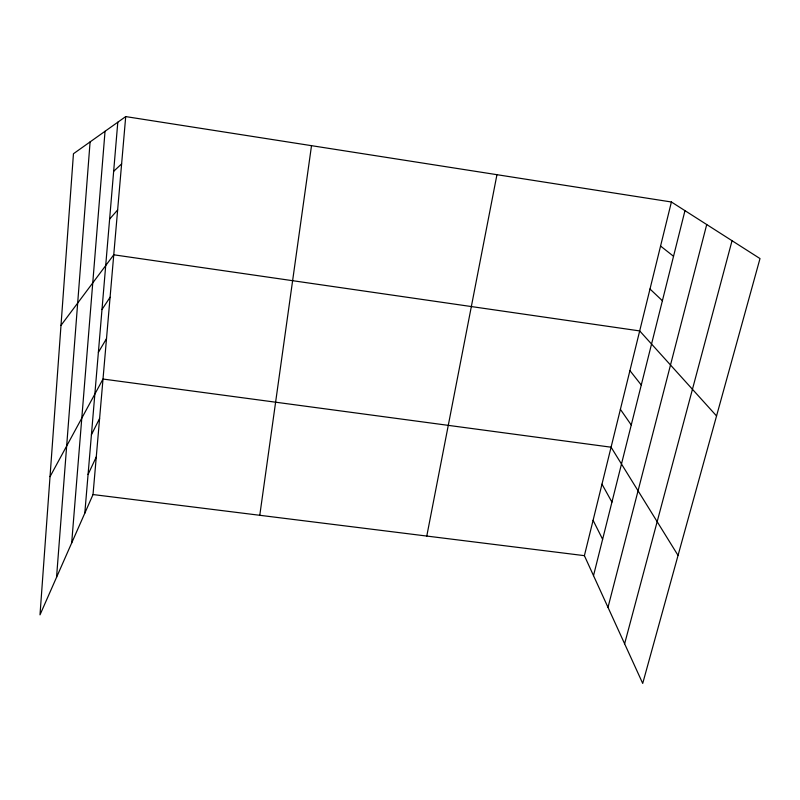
<?xml version="1.0" encoding="UTF-8"?>
<svg xmlns="http://www.w3.org/2000/svg" width="800" height="800" viewBox="0 0 800 800"><rect width="100%" height="100%" fill="white"/><g stroke="black" fill="none" stroke-linecap="round" stroke-linejoin="round"><path stroke-width="1.2" d="M56.55 577.29L90.09 141.92M71.68 542.97L105.04 131.29M84.8 513.21L117.8 122.22M125.71 116.59L73.45 153.74L40 614.85L93.02 494.55L125.71 116.59L671.41 201.99L760 258.57L642.71 683.41L584.39 555.66L671.41 201.99M259.78 515.29L311.51 145.67M426.78 536.06L496.95 174.69M593.51 575.64L684.97 210.65M608 607.37L706.72 224.55M624.62 643.79L732.04 240.71M88.07 474.47L96.27 456.96M91.42 434.77L99.6 418.47M50.03 476.66L103.01 379.04L611.08 447.2L678.04 555.42M98.38 352.34L106.51 338.65M101.99 309.52L110.09 297.25M61 325.38L113.76 254.8L639.69 330.92L716.55 415.96M109.62 219.1L117.64 209.94M113.65 171.33L121.62 163.89M93.02 494.55L584.39 555.66M660.57 246.06L673.53 256.28M650 289.02L662.39 300.73M629.92 370.6L641.27 385.01M620.39 409.35L631.26 424.99M601.98 484.19L611.94 502.1M593.09 520.33L602.62 539.3"/></g></svg>
